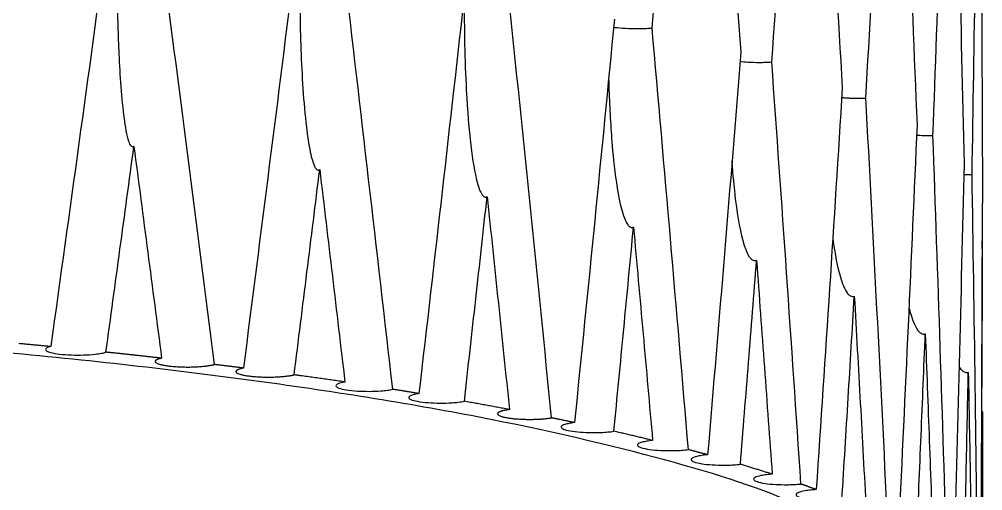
# Model space of a CAD drawing. Header units: millimetres. Extents: x 577 to 7172, y 252 to 2707.
# Drawn here: x 1049.89 to 1059.11, y 1677.62 to 1682.13 of the extents above; entities that cross this region are included whole.
import ezdxf

# ---------------------------------------------------------------- set-up
doc = ezdxf.new("R2010")
doc.units = ezdxf.units.MM
doc.header["$MEASUREMENT"] = 0
doc.layers.add('외형선(ISO)', color=7, linetype='Continuous', lineweight=30)

msp = doc.modelspace()

# ---------------------------------------------------------------- linework, layer by layer
at = {"layer": '외형선(ISO)'}
msp.add_line((1059.1142, 1676.3802), (1059.1142, 1678.3762), dxfattribs=at)
for points, knots in [([(1055.95, 1682.0456), (1056.0093, 1682.6878), (1056.0677, 1683.3298), (1056.1825, 1684.6139), (1056.239, 1685.2564), (1056.2943, 1685.8983)], [0.0000788, 0.0000788, 0.0000788, 0.0000788, 0.2024889, 0.2024889, 0.4050617, 0.4050617, 0.4050617, 0.4050617]), ([(1056.484, 1685.847), (1056.5375, 1685.1755), (1056.5908, 1684.5034), (1056.696, 1683.1596), (1056.7481, 1682.4877), (1056.7995, 1681.8155)], [0.000001, 0.000001, 0.000001, 0.000001, 0.2022597, 0.2022597, 0.4043539, 0.4043539, 0.4043539, 0.4043539]), ([(1057.0949, 1681.7237), (1057.1431, 1682.3648), (1057.1904, 1683.0057), (1057.283, 1684.2874), (1057.3283, 1684.9286), (1057.3725, 1685.5692)], [0, 0, 0, 0, 0.2024215, 0.2024215, 0.4049267, 0.4049267, 0.4049267, 0.4049267]), ([(1057.5232, 1685.5142), (1057.5655, 1684.8418), (1057.6073, 1684.1687), (1057.6896, 1682.823), (1057.7301, 1682.15), (1057.7699, 1681.4767)], [0.000001, 0.000001, 0.000001, 0.000001, 0.2022282, 0.2022282, 0.4043452, 0.4043452, 0.4043452, 0.4043452]), ([(1057.9956, 1681.3787), (1058.032, 1682.019), (1058.0674, 1682.659), (1058.1363, 1683.9391), (1058.1697, 1684.5795), (1058.2021, 1685.2195)], [0.000001, 0.000001, 0.000001, 0.000001, 0.2024334, 0.2024334, 0.4049748, 0.4049748, 0.4049748, 0.4049748]), ([(1058.3115, 1685.1616), (1058.3419, 1684.4885), (1058.3717, 1683.8146), (1058.4298, 1682.4673), (1058.458, 1681.7936), (1058.4855, 1681.1196)], [0.000001, 0.000001, 0.000001, 0.000001, 0.2022283, 0.2022283, 0.4043452, 0.4043452, 0.4043452, 0.4043452]), ([(1058.638, 1681.0175), (1058.662, 1681.6571), (1058.685, 1682.2965), (1058.729, 1683.5754), (1058.7501, 1684.2153), (1058.7701, 1684.8546)], [0.000001, 0.000001, 0.000001, 0.000001, 0.2024334, 0.2024334, 0.4049747, 0.4049747, 0.4049747, 0.4049747]), ([(1058.8365, 1684.7949), (1058.8545, 1684.1211), (1058.8718, 1683.4466), (1058.9047, 1682.0983), (1058.9203, 1681.4241), (1058.9351, 1680.7497)], [0.000001, 0.000001, 0.000001, 0.000001, 0.2022597, 0.2022597, 0.4043672, 0.4043672, 0.4043672, 0.4043672]), ([(1059.0119, 1680.6455), (1059.0231, 1681.2848), (1059.0333, 1681.9238), (1059.0519, 1683.202), (1059.0602, 1683.8414), (1059.0676, 1684.4804)], [0, 0, 0, 0, 0.2024482, 0.2024482, 0.4049553, 0.4049553, 0.4049553, 0.4049553]), ([(1059.0898, 1684.4197), (1059.0952, 1683.7458), (1059.0997, 1683.0711), (1059.1069, 1681.7225), (1059.1097, 1681.0481), (1059.1115, 1680.3735)], [0.000001, 0.000001, 0.000001, 0.000001, 0.2022288, 0.2022288, 0.4043452, 0.4043452, 0.4043452, 0.4043452]), ([(1050.7308, 1682.888), (1050.6425, 1682.2406), (1050.5537, 1681.5929), (1050.3751, 1680.2973), (1050.2853, 1679.6495), (1050.195, 1679.0014)], [0, 0, 0, 0, 0.2023562, 0.2023562, 0.4046815, 0.4046815, 0.4046815, 0.4046815]), ([(1050.8998, 1681.1821), (1050.8751, 1681.3666), (1050.8597, 1681.6033), (1050.8505, 1681.7961), (1050.8419, 1681.9761), (1050.8364, 1682.1636), (1050.8315, 1682.4539), (1050.8305, 1682.563), (1050.8302, 1682.7108), (1050.8302, 1682.7501), (1050.8303, 1682.7947), (1050.8303, 1682.8), (1050.8303, 1682.808), (1050.8303, 1682.8107), (1050.8304, 1682.8151), (1050.8304, 1682.8168), (1050.8304, 1682.8191), (1050.8304, 1682.8198), (1050.8304, 1682.8204), (1050.8304, 1682.8205), (1050.8304, 1682.8205), (1050.8304, 1682.8206), (1050.8304, 1682.8206), (1050.8304, 1682.8207), (1050.8304, 1682.8207), (1050.8301, 1682.8207), (1050.83, 1682.8207), (1050.8299, 1682.8207), (1050.8294, 1682.8208), (1050.8291, 1682.8208), (1050.828, 1682.8209), (1050.8272, 1682.821), (1050.8174, 1682.8221), (1050.8088, 1682.8232), (1050.78, 1682.8272), (1050.7618, 1682.8304), (1050.7381, 1682.8357), (1050.7307, 1682.8376), (1050.7242, 1682.8395)], [0, 0, 0, 0, 0.644616, 0.644616, 0.644616, 1.25484, 1.25484, 1.617339, 1.617339, 1.748089, 1.748089, 1.76588, 1.76588, 1.774776, 1.774776, 1.780495, 1.780495, 1.782562, 1.782562, 1.782727, 1.782727, 1.782809, 1.782809, 1.782848, 1.782848, 1.782891, 1.782891, 1.783203, 1.783203, 1.783995, 1.783995, 1.786045, 1.786045, 1.808954, 1.808954, 1.86522, 1.86522, 1.894402, 1.894402, 1.894402, 1.894402]), ([(1051.7609, 1678.8306), (1051.6765, 1679.4977), (1051.5916, 1680.1647), (1051.4208, 1681.4983), (1051.335, 1682.1651), (1051.2486, 1682.8315)], [0.000001, 0.000001, 0.000001, 0.000001, 0.2024108, 0.2024108, 0.4048476, 0.4048476, 0.4048476, 0.4048476]), ([(1052.5311, 1682.6716), (1052.4503, 1682.0261), (1052.3688, 1681.3802), (1052.2048, 1680.0883), (1052.1222, 1679.4422), (1052.0389, 1678.7959)], [0.0000656, 0.0000656, 0.0000656, 0.0000656, 0.2024113, 0.2024113, 0.4047705, 0.4047705, 0.4047705, 0.4047705]), ([(1052.5779, 1682.6025), (1052.5778, 1682.5986), (1052.5778, 1682.5947), (1052.5767, 1682.3423), (1052.5803, 1682.0867), (1052.5984, 1681.6011), (1052.6143, 1681.3281), (1052.6416, 1681.0995)], [-0.0011777, -0.0011777, -0.0011777, -0.0011777, 0, 0, 0.0756397, 0.0756397, 0.14978, 0.14978, 0.14978, 0.14978]), ([(1053.4679, 1678.5928), (1053.3917, 1679.2615), (1053.3149, 1679.93), (1053.1602, 1681.2671), (1053.0822, 1681.9357), (1053.0036, 1682.604)], [0.000001, 0.000001, 0.000001, 0.000001, 0.2023771, 0.2023771, 0.4048295, 0.4048295, 0.4048295, 0.4048295]), ([(1054.1592, 1682.4177), (1054.0871, 1681.7738), (1054.0143, 1681.1296), (1053.8674, 1679.8411), (1053.7932, 1679.1968), (1053.7184, 1678.5523)], [0.0000139, 0.0000139, 0.0000139, 0.0000139, 0.2023624, 0.2023624, 0.4046965, 0.4046965, 0.4046965, 0.4046965]), ([(1054.1524, 1682.3484), (1054.1524, 1682.3445), (1054.1524, 1682.3406), (1054.1509, 1682.0444), (1054.1568, 1681.7394), (1054.1933, 1681.0557), (1054.2298, 1680.7455), (1054.2874, 1680.53), (1054.3037, 1680.4812), (1054.3294, 1680.4456), (1054.3361, 1680.4384), (1054.3481, 1680.432), (1054.3526, 1680.4307), (1054.3597, 1680.4309), (1054.362, 1680.4313), (1054.3666, 1680.4327), (1054.3688, 1680.4337), (1054.3711, 1680.435)], [-0.1022093, -0.1022093, -0.1022093, -0.1022093, -0.1017555, -0.1017555, -0.0674229, -0.0674229, -0.0199761, -0.0199761, -0.0074256, -0.0074256, -0.0038898, -0.0038898, -0.0019098, -0.0019098, -0.0009649, -0.0009649, -0.0000051, -0.0000051, -0.0000051, -0.0000051]), ([(1054.988, 1678.32), (1054.9211, 1678.9903), (1054.8537, 1679.6604), (1054.7174, 1681.0006), (1054.6486, 1681.6708), (1054.5791, 1682.3407)], [0.000001, 0.000001, 0.000001, 0.000001, 0.2023771, 0.2023771, 0.4048295, 0.4048295, 0.4048295, 0.4048295]), ([(1055.5896, 1682.131), (1055.5273, 1681.4887), (1055.4643, 1680.846), (1055.3368, 1679.5604), (1055.2723, 1678.9175), (1055.207, 1678.2745)], [0.0001086, 0.0001086, 0.0001086, 0.0001086, 0.2024397, 0.2024397, 0.404799, 0.404799, 0.404799, 0.404799]), ([(1055.95, 1682.0456), (1055.9327, 1682.0438), (1055.9142, 1682.0423), (1055.8758, 1682.0401), (1055.8562, 1682.0393), (1055.7987, 1682.0381), (1055.7602, 1682.0385), (1055.6855, 1682.0416), (1055.6499, 1682.0443), (1055.6052, 1682.0493), (1055.5932, 1682.0509), (1055.5819, 1682.0525)], [-0.04723278, -0.04723278, -0.04723278, -0.04723278, -0.04086161, -0.04086161, -0.03471747, -0.03471747, -0.02325729, -0.02325729, -0.01190629, -0.01190629, -0.00747847, -0.00747847, -0.00747847, -0.00747847]), ([(1056.2971, 1678.0166), (1056.2407, 1678.6882), (1056.1836, 1679.3597), (1056.068, 1680.7027), (1056.0094, 1681.3742), (1055.95, 1682.0455)], [0.000001, 0.000001, 0.000001, 0.000001, 0.2023772, 0.2023772, 0.4048295, 0.4048295, 0.4048295, 0.4048295]), ([(1056.7994, 1681.8154), (1056.748, 1681.1742), (1056.6958, 1680.5326), (1056.5897, 1679.2497), (1056.5359, 1678.6083), (1056.4813, 1677.9667)], [0, 0, 0, 0, 0.2023715, 0.2023715, 0.4046635, 0.4046635, 0.4046635, 0.4046635]), ([(1056.7925, 1681.729), (1056.8152, 1681.7263), (1056.8397, 1681.7241), (1056.9011, 1681.7202), (1056.9385, 1681.719), (1056.996, 1681.719), (1057.0161, 1681.7193), (1057.0562, 1681.7207), (1057.0761, 1681.7218), (1057.0949, 1681.7233)], [-0.03182659, -0.03182659, -0.03182659, -0.03182659, -0.02373182, -0.02373182, -0.01252997, -0.01252997, -0.00643005, -0.00643005, -0.00002292, -0.00002292, -0.00002292, -0.00002292]), ([(1057.3747, 1677.6874), (1057.3297, 1678.3604), (1057.2838, 1679.0332), (1057.1906, 1680.3785), (1057.1431, 1681.0512), (1057.0949, 1681.7235)], [0.000001, 0.000001, 0.000001, 0.000001, 0.202444, 0.202444, 0.4048711, 0.4048711, 0.4048711, 0.4048711]), ([(1055.5343, 1681.563), (1055.5392, 1681.3792), (1055.5478, 1681.1962), (1055.571, 1680.881), (1055.603, 1680.4899), (1055.6816, 1680.2342), (1055.6988, 1680.1894), (1055.726, 1680.1552), (1055.7334, 1680.148), (1055.7466, 1680.1415), (1055.7516, 1680.1401), (1055.7593, 1680.1402), (1055.7619, 1680.1405), (1055.7669, 1680.1418), (1055.7694, 1680.1427), (1055.7719, 1680.144)], [-0.1523883, -0.1523883, -0.1523883, -0.1523883, -0.0786943, -0.0786943, -0.0191214, -0.0191214, -0.0073667, -0.0073667, -0.0038614, -0.0038614, -0.0019014, -0.0019014, -0.0009618, -0.0009618, -0.0000096, -0.0000096, -0.0000096, -0.0000096]), ([(1058.2037, 1677.3377), (1058.1708, 1678.0113), (1058.1369, 1678.6849), (1058.0676, 1680.0319), (1058.032, 1680.7055), (1057.9956, 1681.3787)], [0.000001, 0.000001, 0.000001, 0.000001, 0.2024117, 0.2024117, 0.4048476, 0.4048476, 0.4048476, 0.4048476]), ([(1050.9911, 1680.9156), (1050.9888, 1680.9136), (1050.9863, 1680.9122), (1050.9814, 1680.9107), (1050.979, 1680.9106), (1050.9722, 1680.9123), (1050.9682, 1680.9155), (1050.9566, 1680.9292), (1050.9496, 1680.9449), (1050.9242, 1681.0176), (1050.9094, 1681.11), (1050.8998, 1681.1821)], [0.00000309, 0.00000309, 0.00000309, 0.00000309, 0.00138735, 0.00138735, 0.00277358, 0.00277358, 0.00532266, 0.00532266, 0.01103828, 0.01103828, 0.0307256, 0.0307256, 0.0307256, 0.0307256]), ([(1052.6416, 1681.0995), (1052.6509, 1681.0216), (1052.6632, 1680.935), (1052.6901, 1680.8076), (1052.706, 1680.7467), (1052.7312, 1680.7052), (1052.7373, 1680.6973), (1052.7481, 1680.6904), (1052.7522, 1680.689), (1052.7587, 1680.6892), (1052.7608, 1680.6896), (1052.765, 1680.6911), (1052.767, 1680.6922), (1052.769, 1680.6935)], [-0.04310618, -0.04310618, -0.04310618, -0.04310618, -0.02259227, -0.02259227, -0.00780276, -0.00780276, -0.00406552, -0.00406552, -0.00198533, -0.00198533, -0.00100172, -0.00100172, -0.00000734, -0.00000734, -0.00000734, -0.00000734]), ([(1058.638, 1681.0175), (1058.618, 1681.017), (1058.5974, 1681.0168), (1058.5565, 1681.0171), (1058.5362, 1681.0176), (1058.5044, 1681.019), (1058.4927, 1681.0196), (1058.4812, 1681.0204)], [-0.04723717, -0.04723717, -0.04723717, -0.04723717, -0.04103258, -0.04103258, -0.03493638, -0.03493638, -0.03132778, -0.03132778, -0.03132778, -0.03132778]), ([(1058.7712, 1676.9728), (1058.7507, 1677.647), (1058.7294, 1678.3212), (1058.6851, 1679.6694), (1058.662, 1680.3436), (1058.638, 1681.0175)], [0.000001, 0.000001, 0.000001, 0.000001, 0.2024117, 0.2024117, 0.4048476, 0.4048476, 0.4048476, 0.4048476]), ([(1050.7234, 1678.9482), (1050.7683, 1679.2762), (1050.813, 1679.6041), (1050.9023, 1680.2599), (1050.9468, 1680.5877), (1050.9911, 1680.9156)], [0.000001, 0.000001, 0.000001, 0.000001, 0.1025344, 0.1025344, 0.2050688, 0.2050688, 0.2050688, 0.2050688]), ([(1050.9911, 1680.9156), (1051.0355, 1680.5781), (1051.0797, 1680.2406), (1051.1679, 1679.5654), (1051.2119, 1679.2278), (1051.2558, 1678.8901)], [0.0000055, 0.0000055, 0.0000055, 0.0000055, 0.1025302, 0.1025302, 0.2050538, 0.2050538, 0.2050538, 0.2050538]), ([(1056.9495, 1679.8251), (1056.9446, 1679.8229), (1056.9396, 1679.8217), (1056.9294, 1679.8215), (1056.9243, 1679.8225), (1056.9112, 1679.8278), (1056.9037, 1679.8338), (1056.878, 1679.8609), (1056.8621, 1679.8942), (1056.7709, 1680.1288), (1056.7327, 1680.5594), (1056.7195, 1680.7211), (1056.7174, 1680.7487), (1056.7154, 1680.7766)], [-0.15724711, -0.15724711, -0.15724711, -0.15724711, -0.15606487, -0.15606487, -0.15485223, -0.15485223, -0.152721, -0.152721, -0.14633096, -0.14633096, -0.10438804, -0.10438804, -0.09581782, -0.09581782, -0.09581782, -0.09581782]), ([(1052.5243, 1678.7317), (1052.5654, 1679.0587), (1052.6064, 1679.3857), (1052.6879, 1680.0395), (1052.7286, 1680.3664), (1052.769, 1680.6933)], [0.000001, 0.000001, 0.000001, 0.000001, 0.102514, 0.102514, 0.2050448, 0.2050448, 0.2050448, 0.2050448]), ([(1052.7691, 1680.6934), (1052.8096, 1680.355), (1052.8499, 1680.0165), (1052.9303, 1679.3396), (1052.9703, 1679.0012), (1053.0102, 1678.6627)], [0.0000012, 0.0000012, 0.0000012, 0.0000012, 0.1025347, 0.1025347, 0.2050371, 0.2050371, 0.2050371, 0.2050371]), ([(1058.9351, 1680.7495), (1058.9203, 1680.1105), (1058.9046, 1679.4713), (1058.8715, 1678.193), (1058.854, 1677.5539), (1058.8356, 1676.9148)], [0, 0, 0, 0, 0.202344, 0.202344, 0.4046361, 0.4046361, 0.4046361, 0.4046361]), ([(1058.9327, 1680.6467), (1058.9393, 1680.6464), (1058.9461, 1680.6462), (1058.9725, 1680.6455), (1058.9923, 1680.6452), (1059.0119, 1680.6454)], [-0.007987559, -0.007987559, -0.007987559, -0.007987559, -0.005958905, -0.005958905, -0.000028633, -0.000028633, -0.000028633, -0.000028633]), ([(1059.068, 1676.5985), (1059.0605, 1677.2732), (1059.052, 1677.9478), (1059.0333, 1679.2968), (1059.0231, 1679.9712), (1059.0119, 1680.6455)], [0.000001, 0.000001, 0.000001, 0.000001, 0.202444, 0.202444, 0.4048566, 0.4048566, 0.4048566, 0.4048566]), ([(1054.1532, 1678.4782), (1054.1899, 1678.8044), (1054.2264, 1679.1304), (1054.299, 1679.7826), (1054.3351, 1680.1087), (1054.3711, 1680.4348)], [0.000001, 0.000001, 0.000001, 0.000001, 0.102514, 0.102514, 0.2050448, 0.2050448, 0.2050448, 0.2050448]), ([(1054.3711, 1680.4349), (1054.4071, 1680.0956), (1054.4429, 1679.7563), (1054.5141, 1679.0778), (1054.5496, 1678.7385), (1054.5849, 1678.3992)], [0.0000012, 0.0000012, 0.0000012, 0.0000012, 0.1025347, 0.1025347, 0.2050371, 0.2050371, 0.2050371, 0.2050371]), ([(1055.5843, 1678.1916), (1055.616, 1678.517), (1055.6474, 1678.8423), (1055.71, 1679.4931), (1055.7411, 1679.8184), (1055.7719, 1680.1438)], [0.000001, 0.000001, 0.000001, 0.000001, 0.102514, 0.102514, 0.2050448, 0.2050448, 0.2050448, 0.2050448]), ([(1055.772, 1680.1437), (1055.8028, 1679.8038), (1055.8335, 1679.4638), (1055.8945, 1678.7839), (1055.9249, 1678.4439), (1055.955, 1678.1039)], [0, 0, 0, 0, 0.1025201, 0.1025201, 0.2050225, 0.2050225, 0.2050225, 0.2050225]), ([(1057.6789, 1680.0353), (1057.6998, 1679.8843), (1057.7245, 1679.7588), (1057.7685, 1679.6101), (1057.7916, 1679.5468), (1057.8283, 1679.5008), (1057.8375, 1679.4915), (1057.8538, 1679.4828), (1057.8599, 1679.4808), (1057.8696, 1679.4801), (1057.8727, 1679.4802), (1057.879, 1679.4812), (1057.8822, 1679.4821), (1057.8852, 1679.4834)], [-0.04864951, -0.04864951, -0.04864951, -0.04864951, -0.02313676, -0.02313676, -0.00809834, -0.00809834, -0.00418155, -0.00418155, -0.00205512, -0.00205512, -0.00104107, -0.00104107, -0.00000163, -0.00000163, -0.00000163, -0.00000163]), ([(1059.1101, 1679.9358), (1059.1081, 1679.3699), (1059.1054, 1678.8037), (1059.0986, 1677.6717), (1059.0944, 1677.1056), (1059.0896, 1676.5396)], [0.000001, 0.000001, 0.000001, 0.000001, 0.1792605, 0.1792605, 0.358518, 0.358518, 0.358518, 0.358518]), ([(1056.7952, 1677.8764), (1056.8213, 1678.2012), (1056.8472, 1678.5259), (1056.8987, 1679.1754), (1056.9242, 1679.5002), (1056.9495, 1679.825)], [0.000001, 0.000001, 0.000001, 0.000001, 0.1025131, 0.1025131, 0.2050576, 0.2050576, 0.2050576, 0.2050576]), ([(1056.9495, 1679.825), (1056.9748, 1679.4844), (1056.9999, 1679.1438), (1057.0497, 1678.4626), (1057.0744, 1678.122), (1057.0989, 1677.7814)], [0, 0, 0, 0, 0.1025356, 0.1025356, 0.2050389, 0.2050389, 0.2050389, 0.2050389]), ([(1057.7665, 1677.5376), (1057.7868, 1677.8619), (1057.8068, 1678.1862), (1057.8463, 1678.8348), (1057.8659, 1679.1591), (1057.8852, 1679.4834)], [0.000001, 0.000001, 0.000001, 0.000001, 0.1025332, 0.1025332, 0.2050688, 0.2050688, 0.2050688, 0.2050688]), ([(1057.8852, 1679.4834), (1057.9046, 1679.1423), (1057.9237, 1678.8013), (1057.9615, 1678.119), (1057.9802, 1677.778), (1057.9987, 1677.4368)], [0.0000028, 0.0000028, 0.0000028, 0.0000028, 0.1025287, 0.1025287, 0.2050511, 0.2050511, 0.2050511, 0.2050511]), ([(1058.4082, 1679.3717), (1058.4136, 1679.3508), (1058.419, 1679.3312), (1058.4408, 1679.2592), (1058.4644, 1679.1947), (1058.5026, 1679.1454), (1058.5126, 1679.1349), (1058.5303, 1679.1248), (1058.5369, 1679.1223), (1058.5473, 1679.1212), (1058.5507, 1679.1212), (1058.5576, 1679.1221), (1058.561, 1679.123), (1058.5644, 1679.1242)], [-0.02925032, -0.02925032, -0.02925032, -0.02925032, -0.02393659, -0.02393659, -0.00853319, -0.00853319, -0.00435602, -0.00435602, -0.00213859, -0.00213859, -0.00108414, -0.00108414, -0.00000107, -0.00000107, -0.00000107, -0.00000107]), ([(1058.4832, 1677.1805), (1058.4972, 1677.5045), (1058.5109, 1677.8284), (1058.538, 1678.4763), (1058.5513, 1678.8002), (1058.5644, 1679.1242)], [0.000001, 0.000001, 0.000001, 0.000001, 0.1025328, 0.1025328, 0.2050688, 0.2050688, 0.2050688, 0.2050688]), ([(1058.5644, 1679.1242), (1058.5774, 1678.7827), (1058.5903, 1678.4414), (1058.6155, 1677.7585), (1058.6279, 1677.4171), (1058.64, 1677.0756)], [0.0000012, 0.0000012, 0.0000012, 0.0000012, 0.1025275, 0.1025275, 0.2050495, 0.2050495, 0.2050495, 0.2050495]), ([(1050.195, 1679.0014), (1050.1791, 1678.9973), (1050.1668, 1678.9928), (1050.1501, 1678.9833), (1050.1459, 1678.9783), (1050.1459, 1678.9734)], [0.000001, 0.000001, 0.000001, 0.000001, 0.00864857, 0.00864857, 0.01732034, 0.01732034, 0.01732034, 0.01732034]), ([(1050.1459, 1678.9734), (1050.1459, 1678.9686), (1050.1498, 1678.9638), (1050.1659, 1678.9541), (1050.1786, 1678.9493), (1050.2174, 1678.9391), (1050.2463, 1678.934), (1050.3142, 1678.926), (1050.3526, 1678.9231), (1050.4315, 1678.9203), (1050.471, 1678.9202), (1050.5488, 1678.9225), (1050.5863, 1678.925), (1050.6418, 1678.9311), (1050.6619, 1678.934), (1050.6968, 1678.9406), (1050.7116, 1678.9443), (1050.7234, 1678.9482)], [0.00000633, 0.00000633, 0.00000633, 0.00000633, 0.00841021, 0.00841021, 0.01752033, 0.01752033, 0.02980128, 0.02980128, 0.04221156, 0.04221156, 0.05394909, 0.05394909, 0.06589944, 0.06589944, 0.07373219, 0.07373219, 0.08148585, 0.08148585, 0.08148585, 0.08148585]), ([(1058.9761, 1678.7531), (1058.9703, 1678.7512), (1058.9643, 1678.7504), (1058.9519, 1678.7511), (1058.9458, 1678.7529), (1058.93, 1678.7602), (1058.9211, 1678.7677), (1058.9043, 1678.7857), (1058.8956, 1678.7981), (1058.8875, 1678.8118)], [-0.2701523, -0.2701523, -0.2701523, -0.2701523, -0.26510181, -0.26510181, -0.2598008, -0.2598008, -0.25053906, -0.25053906, -0.23906445, -0.23906445, -0.23906445, -0.23906445]), ([(1058.9338, 1676.8109), (1058.9414, 1677.1345), (1058.9486, 1677.4581), (1058.9628, 1678.1055), (1058.9696, 1678.4292), (1058.9762, 1678.7529)], [0.000001, 0.000001, 0.000001, 0.000001, 0.1025044, 0.1025044, 0.205043, 0.205043, 0.205043, 0.205043]), ([(1058.9762, 1678.7529), (1058.9828, 1678.4113), (1058.9891, 1678.0697), (1059.0013, 1677.3865), (1059.0072, 1677.045), (1059.0129, 1676.7034)], [0, 0, 0, 0, 0.102521, 0.102521, 0.2050243, 0.2050243, 0.2050243, 0.2050243]), ([(1053.0102, 1678.6627), (1052.9829, 1678.658), (1052.9614, 1678.6524), (1052.932, 1678.64), (1052.9245, 1678.6334), (1052.9245, 1678.6267)], [0.000001, 0.000001, 0.000001, 0.000001, 0.0116014, 0.0116014, 0.02325981, 0.02325981, 0.02325981, 0.02325981]), ([(1052.9245, 1678.6267), (1052.9245, 1678.623), (1052.9268, 1678.6193), (1052.9363, 1678.6118), (1052.9438, 1678.608), (1052.9708, 1678.5981), (1052.995, 1678.5924), (1053.0551, 1678.5829), (1053.0908, 1678.5792), (1053.1655, 1678.5745), (1053.2035, 1678.5734), (1053.2812, 1678.5737), (1053.3202, 1678.5752), (1053.378, 1678.5796), (1053.3984, 1678.5817), (1053.436, 1678.5866), (1053.453, 1678.5895), (1053.4679, 1678.5928)], [0.000001, 0.000001, 0.000001, 0.000001, 0.0064969, 0.0064969, 0.01345608, 0.01345608, 0.02558381, 0.02558381, 0.03798737, 0.03798737, 0.04943137, 0.04943137, 0.06131383, 0.06131383, 0.06840235, 0.06840235, 0.07557515, 0.07557515, 0.07557515, 0.07557515]), ([(1053.7184, 1678.5523), (1053.7029, 1678.5499), (1053.689, 1678.5473), (1053.6648, 1678.5415), (1053.6546, 1678.5384), (1053.6376, 1678.5318), (1053.6311, 1678.5283), (1053.6228, 1678.5213), (1053.6208, 1678.5179), (1053.6208, 1678.5144)], [0.000001, 0.000001, 0.000001, 0.000001, 0.00625061, 0.00625061, 0.0124005, 0.0124005, 0.01881736, 0.01881736, 0.02486991, 0.02486991, 0.02486991, 0.02486991]), ([(1053.6208, 1678.5144), (1053.6208, 1678.5079), (1053.6279, 1678.5014), (1053.6561, 1678.4889), (1053.6778, 1678.483), (1053.7338, 1678.4728), (1053.768, 1678.4686), (1053.8411, 1678.463), (1053.8788, 1678.4615), (1053.9569, 1678.4609), (1053.9965, 1678.4619), (1054.0564, 1678.4657), (1054.078, 1678.4676), (1054.1183, 1678.4723), (1054.1369, 1678.475), (1054.1532, 1678.4782)], [0.000001, 0.000001, 0.000001, 0.000001, 0.01136425, 0.01136425, 0.02339974, 0.02339974, 0.03587519, 0.03587519, 0.04739158, 0.04739158, 0.05930316, 0.05930316, 0.06653945, 0.06653945, 0.07391733, 0.07391733, 0.07391733, 0.07391733]), ([(1059.1113, 1676.4344), (1059.1123, 1676.7581), (1059.113, 1677.0817), (1059.1139, 1677.729), (1059.1142, 1678.0526), (1059.1142, 1678.3762)], [0.000001, 0.000001, 0.000001, 0.000001, 0.1025326, 0.1025326, 0.2050688, 0.2050688, 0.2050688, 0.2050688]), ([(1055.207, 1678.2745), (1055.1877, 1678.2722), (1055.17, 1678.2695), (1055.1389, 1678.2634), (1055.1256, 1678.2601), (1055.0962, 1678.2505), (1055.0849, 1678.2439), (1055.0779, 1678.2305), (1055.0817, 1678.2239), (1055.1036, 1678.2111), (1055.1219, 1678.2049), (1055.1715, 1678.194), (1055.2027, 1678.1894), (1055.2718, 1678.1826), (1055.3089, 1678.1805), (1055.3858, 1678.1786), (1055.425, 1678.179), (1055.4847, 1678.1816), (1055.506, 1678.183), (1055.5471, 1678.1866), (1055.5666, 1678.1889), (1055.5843, 1678.1916)], [0.000001, 0.000001, 0.000001, 0.000001, 0.00706839, 0.00706839, 0.01410769, 0.01410769, 0.0259903, 0.0259903, 0.03747919, 0.03747919, 0.04938582, 0.04938582, 0.06160562, 0.06160562, 0.07323696, 0.07323696, 0.08489742, 0.08489742, 0.09172234, 0.09172234, 0.09878702, 0.09878702, 0.09878702, 0.09878702]), ([(1055.955, 1678.1039), (1055.935, 1678.1019), (1055.9165, 1678.0994), (1055.8832, 1678.0938), (1055.8685, 1678.0907), (1055.8351, 1678.0815), (1055.821, 1678.075), (1055.8082, 1678.0617), (1055.8093, 1678.0549), (1055.826, 1678.0418), (1055.8417, 1678.0355), (1055.8867, 1678.024), (1055.9161, 1678.019), (1055.9828, 1678.0114), (1056.0191, 1678.0088), (1056.0944, 1678.0061), (1056.1326, 1678.006), (1056.1924, 1678.0078), (1056.2144, 1678.0089), (1056.2574, 1678.0121), (1056.2781, 1678.0141), (1056.2971, 1678.0166)], [0.000001, 0.000001, 0.000001, 0.000001, 0.00697807, 0.00697807, 0.0139881, 0.0139881, 0.02589555, 0.02589555, 0.03757404, 0.03757404, 0.04940303, 0.04940303, 0.06170565, 0.06170565, 0.07339574, 0.07339574, 0.08476417, 0.08476417, 0.09162194, 0.09162194, 0.09878705, 0.09878705, 0.09878705, 0.09878705]), ([(1056.4813, 1677.9667), (1056.4609, 1677.9649), (1056.4419, 1677.9627), (1056.4071, 1677.9575), (1056.3915, 1677.9545), (1056.355, 1677.9457), (1056.3387, 1677.9395), (1056.3211, 1677.9262), (1056.3199, 1677.9193), (1056.3327, 1677.9059), (1056.3463, 1677.8995), (1056.3876, 1677.8876), (1056.4156, 1677.8823), (1056.4803, 1677.8741), (1056.516, 1677.8711), (1056.5902, 1677.8678), (1056.628, 1677.8673), (1056.6878, 1677.8685), (1056.7101, 1677.8695), (1056.7539, 1677.8722), (1056.7753, 1677.8741), (1056.7952, 1677.8764)], [0.000001, 0.000001, 0.000001, 0.000001, 0.00688208, 0.00688208, 0.01383996, 0.01383996, 0.0257315, 0.0257315, 0.03762294, 0.03762294, 0.04938716, 0.04938716, 0.06175996, 0.06175996, 0.07352254, 0.07352254, 0.08477997, 0.08477997, 0.09160718, 0.09160718, 0.0987863, 0.0987863, 0.0987863, 0.0987863]), ([(1057.0989, 1677.7814), (1057.0785, 1677.7799), (1057.0592, 1677.778), (1057.0231, 1677.7733), (1057.0065, 1677.7707), (1056.9662, 1677.7625), (1056.947, 1677.7564), (1056.9227, 1677.7432), (1056.9184, 1677.7361), (1056.9259, 1677.7224), (1056.9368, 1677.7159), (1056.9731, 1677.7035), (1056.9991, 1677.6979), (1057.0607, 1677.6888), (1057.0953, 1677.6855), (1057.1681, 1677.6813), (1057.2053, 1677.6804), (1057.265, 1677.6809), (1057.2873, 1677.6816), (1057.3319, 1677.6838), (1057.354, 1677.6854), (1057.3747, 1677.6874)], [0.000001, 0.000001, 0.000001, 0.000001, 0.00668081, 0.00668081, 0.01349247, 0.01349247, 0.02540078, 0.02540078, 0.03771756, 0.03771756, 0.04940517, 0.04940517, 0.06186337, 0.06186337, 0.07368432, 0.07368432, 0.08485687, 0.08485687, 0.09161836, 0.09161836, 0.09878847, 0.09878847, 0.09878847, 0.09878847]), ([(1057.521, 1677.634), (1057.5016, 1677.6328), (1057.483, 1677.6312), (1057.4475, 1677.6273), (1057.4309, 1677.625), (1057.3878, 1677.6176), (1057.3657, 1677.6119), (1057.3352, 1677.5992), (1057.3275, 1677.5923), (1057.3278, 1677.5787), (1057.3351, 1677.5721), (1057.3644, 1677.5593), (1057.387, 1677.5533), (1057.4436, 1677.5432), (1057.4767, 1677.5393), (1057.5477, 1677.5339), (1057.5846, 1677.5324), (1057.6462, 1677.532), (1057.6703, 1677.5324), (1057.7191, 1677.5341), (1057.7435, 1677.5356), (1057.7665, 1677.5376)], [0.000001, 0.000001, 0.000001, 0.000001, 0.00622448, 0.00622448, 0.01260791, 0.01260791, 0.02448248, 0.02448248, 0.03660171, 0.03660171, 0.04817802, 0.04817802, 0.06058538, 0.06058538, 0.0725538, 0.0725538, 0.08383648, 0.08383648, 0.09105151, 0.09105151, 0.09878769, 0.09878769, 0.09878769, 0.09878769])]:
    msp.add_open_spline(points, degree=3, knots=knots, dxfattribs=at)
for points in [[(1057.7699, 1681.4767), (1057.6903, 1680.1961), (1057.6074, 1678.9151), (1057.521, 1677.634)], [(1058.4855, 1681.1196), (1058.4305, 1679.8404), (1058.372, 1678.561), (1058.3099, 1677.2815)], [(1059.1115, 1680.2681), (1059.1114, 1680.2856), (1059.1114, 1680.3032), (1059.1113, 1680.3208)], [(1059.104, 1678.3742), (1059.1073, 1679.0055), (1059.1098, 1679.6369), (1059.1115, 1680.2681)], [(1059.1112, 1680.2681), (1059.1113, 1680.2681), (1059.1114, 1680.2681), (1059.1115, 1680.2681)], [(1059.1142, 1678.3762), (1059.1105, 1678.3751), (1059.1067, 1678.3744), (1059.1028, 1678.3741)]]:
    msp.add_open_spline(points, degree=3, dxfattribs=at)
for points, weights, knots in [([(1057.764, 1681.3831), (1057.8216, 1681.3779), (1057.8844, 1681.3769), (1057.942, 1681.376), (1057.9956, 1681.3787)], [0.884037655222, 0.920368936652, 1, 0.926500777086, 0.889889644589], [4.2853249, 4.2853249, 4.2853249, 4.712389, 4.712389, 5.1065678, 5.1065678, 5.1065678]), ([(1058.6142, 1676.3802), (1058.6142, 1679.3018), (1041.6142, 1679.3018), (1024.6142, 1679.3018), (1024.6142, 1676.3802)], [0.999999999998, 0.707106781188, 1, 0.707106781187, 1], [3.141593, 3.141593, 3.141593, 4.712389, 4.712389, 6.283185, 6.283185, 6.283185]), ([(1051.2558, 1678.8901), (1051.1947, 1678.8765), (1051.1946, 1678.8592), (1051.1946, 1678.8592), (1051.1946, 1678.8591)], [0.857582808553, 0.877845253389, 1, 0.999878876442, 0.999757853063], [2.4864726, 2.4864726, 2.4864726, 3.1415927, 3.1415927, 3.1422422, 3.1422422, 3.1422422]), ([(1051.1946, 1678.8591), (1051.1946, 1678.8072), (1051.4989, 1678.8061), (1051.6723, 1678.8055), (1051.7609, 1678.8306)], [0.999726937997, 0.707243375891, 1, 0.809093000878, 0.867051321762], [3.142325, 3.142325, 3.142325, 4.712389, 4.712389, 5.73623, 5.73623, 5.73623]), ([(1052.0389, 1678.7959), (1051.9674, 1678.7817), (1051.9674, 1678.7627), (1051.9674, 1678.7627), (1051.9674, 1678.7627)], [0.854986421575, 0.868040023345, 1, 0.999877122119, 0.99975434734], [2.4338868, 2.4338868, 2.4338868, 3.1415927, 3.1415927, 3.1422517, 3.1422517, 3.1422517]), ([(1051.9674, 1678.7627), (1051.9674, 1678.7108), (1052.2715, 1678.7096), (1052.4339, 1678.709), (1052.5243, 1678.7317)], [0.999719491111, 0.707247102857, 1, 0.818941345074, 0.861733803236], [3.142345, 3.142345, 3.142345, 4.712389, 4.712389, 5.683413, 5.683413, 5.683413]), ([(1054.5849, 1678.3992), (1054.4714, 1678.384), (1054.4713, 1678.3589), (1054.4711, 1678.3067), (1054.7739, 1678.3055), (1054.8992, 1678.305), (1054.988, 1678.32)], [0.856130412014, 0.834126706639, 1, 0.707106781187, 1, 0.853634573594, 0.853553435597], [2.252009, 2.252009, 2.252009, 3.141593, 3.141593, 4.712389, 4.712389, 5.497352, 5.497352, 5.497352])]:
    msp.add_rational_spline(points, weights, degree=2, knots=knots, dxfattribs=at)
for points, weights in [([(1059.1101, 1679.9358), (1059.1108, 1680.1547), (1059.1115, 1680.3735)], [0.988008343327, 0.985637582096, 0.983308623036]), ([(1050.195, 1679.0014), (1050.0453, 1679.0159), (1049.8939, 1679.0299)], [0.869647571558, 0.870821793666, 0.872081686337]), ([(1051.2558, 1678.8901), (1050.9926, 1678.92), (1050.7234, 1678.9482)], [0.862310880084, 0.863887572147, 0.865748130706]), ([(1052.0389, 1678.7959), (1051.9009, 1678.8135), (1051.7609, 1678.8306)], [0.858197611964, 0.858819690151, 0.859525093665]), ([(1053.0102, 1678.6627), (1052.7709, 1678.698), (1052.5243, 1678.7317)], [0.854794639698, 0.855382385614, 0.856248436069]), ([(1053.7184, 1678.5523), (1053.5943, 1678.5727), (1053.4679, 1678.5928)], [0.853652924163, 0.853743455452, 0.853916329956]), ([(1054.5849, 1678.3992), (1054.3732, 1678.4394), (1054.1532, 1678.4782)], [0.854075029324, 0.853694763431, 0.853591705001]), ([(1055.207, 1678.2745), (1055.0988, 1678.2974), (1054.988, 1678.32)], [0.855868562396, 0.855431077404, 0.855076261489]), ([(1055.955, 1678.1039), (1055.7743, 1678.1483), (1055.5843, 1678.1916)], [0.860129158436, 0.858770999958, 0.857693355406]), ([(1056.4813, 1677.9667), (1056.3906, 1677.9918), (1056.2971, 1678.0166)], [0.864915045887, 0.863936257003, 0.863041789255]), ([(1057.0989, 1677.7814), (1056.952, 1677.8294), (1056.7952, 1677.8764)], [0.873150514755, 0.870773121481, 0.868684137808]), ([(1057.521, 1677.634), (1057.4494, 1677.6608), (1057.3747, 1677.6874)], [0.881083170752, 0.879532071546, 0.878068365292])]:
    msp.add_rational_spline(points, weights, degree=2, dxfattribs=at)

doc.saveas('drawing.dxf')
